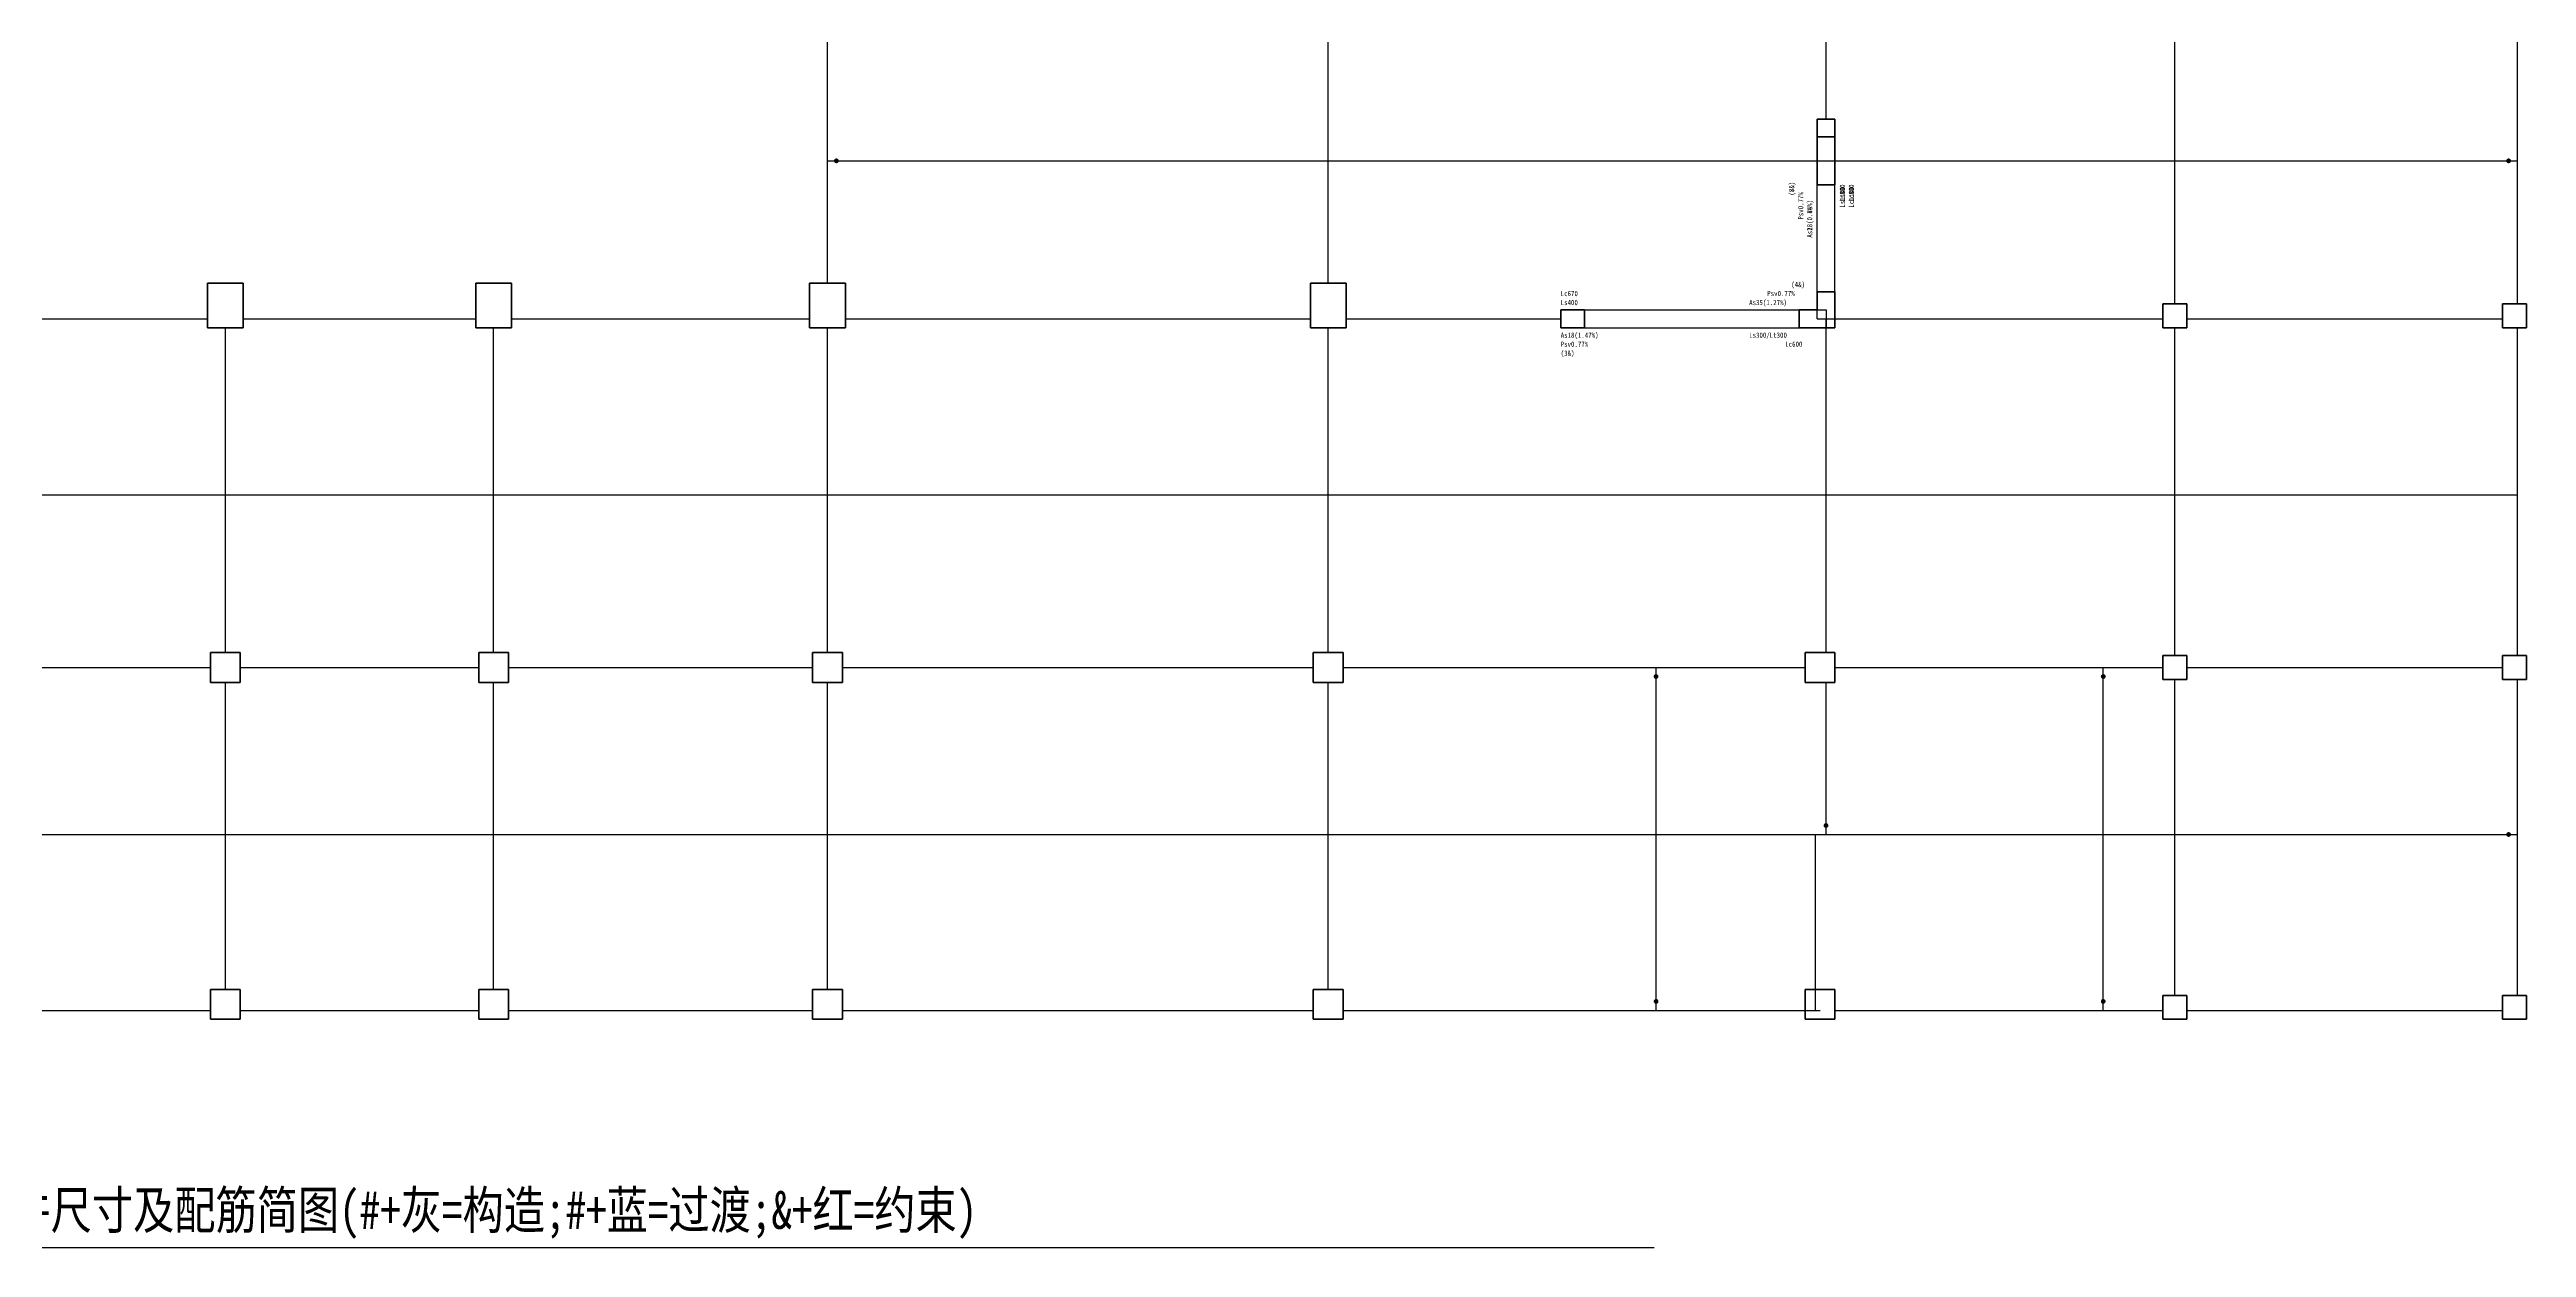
# Model space of a CAD drawing. Header units: millimetres. Extents: x -1455 to 850709, y 32926 to 221881.
# Drawn here: x 31051 to 72600, y 176073 to 196167 of the extents above; entities that cross this region are included whole.
import ezdxf
from ezdxf.enums import TextEntityAlignment as Align

# ---------------------------------------------------------------- set-up
doc = ezdxf.new("R2010")
doc.units = ezdxf.units.MM
for name, color, linetype, lineweight in [('层15100', 134, 'Continuous', 25), ('层15101', 52, 'Continuous', 25), ('层15103', 84, 'Continuous', 25), ('层15105', 6, 'Continuous', 25), ('层15200', 7, 'Continuous', 25), ('层15226', 7, 'Continuous', 25)]:
    doc.layers.add(name, color=color, linetype=linetype, lineweight=lineweight)
doc.styles.add('宋体', font='')
doc.styles.get('宋体').set_extended_font_data('宋体')

# ---------------------------------------------------------------- blocks, each defined once
blk = doc.blocks.new('2BY')
at = {"layer": '层15100'}
for p, q in [((44.1, 14.3), (44.1, 16.625)), ((52.5, 14.3), (52.5, 16.625)), ((66.7, 14.3), (66.7, 16.8)), ((72.45, 14.3), (72.449, 16.8)), ((44.1, 12.25), (44.1, 14.3)), ((52.5, 12.25), (52.5, 14.3)), ((66.7, 11.9), (66.7, 14.3)), ((72.449, 11.9), (72.45, 14.3)), ((28.7, 11.651), (33.7, 11.651)), ((34.3, 11.651), (38.2, 11.651)), ((38.8, 11.651), (43.8, 11.651)), ((44.4, 11.651), (52.2, 11.651)), ((52.8, 11.651), (56.4, 11.65)), ((60.85, 11.65), (66.5, 11.651)), ((60.85, 8.7), (60.85, 11.65)), ((66.9, 11.65), (72.2, 11.65)), ((34, 8.7), (34, 11.5)), ((38.5, 8.7), (38.5, 11.5)), ((44.1, 8.7), (44.1, 11.5)), ((52.5, 8.7), (52.5, 11.5)), ((66.7, 8.7), (66.7, 11.5)), ((72.45, 8.7), (72.449, 11.5)), ((34, 6.05), (34, 8.7)), ((38.5, 6.05), (38.5, 8.7)), ((44.1, 6.05), (44.1, 8.7)), ((52.5, 6.05), (52.5, 8.7)), ((60.85, 6.05), (60.85, 8.7)), ((66.7, 6), (66.7, 8.7)), ((72.449, 6), (72.45, 8.7)), ((28.65, 5.8), (33.75, 5.8)), ((34, 3), (34, 5.55)), ((34.25, 5.8), (38.25, 5.8)), ((38.5, 3), (38.5, 5.55)), ((38.75, 5.8), (43.85, 5.8)), ((44.1, 3), (44.1, 5.55)), ((44.35, 5.8), (52.25, 5.8)), ((52.5, 3), (52.5, 5.55)), ((52.75, 5.8), (58, 5.8)), ((58, 5.8), (60.5, 5.8)), ((61, 5.8), (65.5, 5.8)), ((65.5, 5.8), (66.5, 5.8)), ((66.7, 3), (66.7, 5.6)), ((66.9, 5.8), (72.2, 5.8)), ((72.45, 3), (72.449, 5.6)), ((34, 0.4), (34, 3)), ((38.5, 0.4), (38.5, 3)), ((44.1, 0.4), (44.1, 3)), ((52.5, 0.4), (52.5, 3)), ((66.7, 0.3), (66.7, 3)), ((72.449, 0.3), (72.45, 3)), ((28.65, 0.05), (33.75, 0.05)), ((34.25, 0.05), (38.25, 0.05)), ((38.75, 0.05), (43.85, 0.05)), ((44.35, 0.05), (52.25, 0.05)), ((52.75, 0.05), (58, 0.05)), ((58, 0.05), (60.675, 0.05)), ((61, 0.05), (65.5, 0.05)), ((65.5, 0.05), (66.5, 0.05)), ((66.9, 0.05), (72.2, 0.05))]:
    blk.add_line(p, q, dxfattribs=at)
at = {"layer": '层15100', "color": 2}
blk.add_line((60.85, 15), (60.85, 16.625), dxfattribs=at)
at = {"layer": '层15100', "color": 4}
for p, q in [((44.1, 14.3), (52.5, 14.3)), ((52.5, 14.3), (60.85, 14.3)), ((60.85, 14.3), (66.7, 14.3)), ((66.7, 14.3), (72.45, 14.3)), ((28.4, 8.7), (34, 8.7)), ((34, 8.7), (38.5, 8.7)), ((38.5, 8.7), (44.1, 8.7)), ((44.1, 8.7), (52.5, 8.7)), ((52.5, 8.7), (60.85, 8.7)), ((60.85, 8.7), (66.7, 8.7)), ((66.7, 8.7), (72.45, 8.7)), ((58, 3), (58, 5.8)), ((60.85, 3), (60.85, 5.55)), ((65.5, 3), (65.5, 5.8)), ((28.4, 3), (34, 3)), ((34, 3), (38.5, 3)), ((38.5, 3), (44.1, 3)), ((44.1, 3), (52.5, 3)), ((52.5, 3), (58, 3)), ((58, 0.05), (58, 3)), ((58, 3), (60.675, 3)), ((60.675, 0.05), (60.675, 3)), ((60.675, 3), (60.85, 3)), ((60.85, 3), (65.5, 3)), ((65.5, 0.05), (65.5, 3)), ((65.5, 3), (66.7, 3)), ((66.7, 3), (72.45, 3)), ((60.675, 0.05), (60.75, 0.05))]:
    blk.add_line(p, q, dxfattribs=at)
at = {"layer": '层15100', "color": 1, "linetype": 'Continuous', "const_width": 0.04}
for points in [[(44.27, 14.3, 1), (44.23, 14.3, 1)], [(72.32, 14.3, 1), (72.28, 14.3, 1)], [(58.02, 5.65, 1), (57.98, 5.65, 1)], [(65.52, 5.65, 1), (65.48, 5.65, 1)], [(60.87, 3.15, 1), (60.83, 3.15, 1)], [(72.32, 3, 1), (72.28, 3, 1)], [(58.02, 0.2, 1), (57.98, 0.2, 1)], [(65.52, 0.2, 1), (65.48, 0.2, 1)]]:
    blk.add_lwpolyline(points, format="xyb", close=True, dxfattribs=at)
at = {"layer": '层15103'}
for p, q in [((60.7, 14.3), (60.7, 15)), ((60.7, 15), (61, 15)), ((61, 14.3), (61, 15)), ((60.7, 11.65), (60.7, 14.3)), ((61, 11.65), (61, 14.3)), ((56.4, 11.8), (60.85, 11.8)), ((56.4, 11.8), (56.4, 11.5)), ((60.7, 11.65), (61, 11.65)), ((60.85, 11.8), (60.85, 11.5)), ((56.4, 11.5), (60.85, 11.5))]:
    blk.add_line(p, q, dxfattribs=at)
at = {"layer": '层15200'}
blk.add_line((14.53, -3.927), (57.97, -3.927), dxfattribs=at)
at = {"layer": '层15200', "style": '宋体', "width": 0.8}
blk.add_text('第 2 层边缘构件尺寸及配筋简图(#+灰=构造;#+蓝=过渡;&+红=约束)', height=0.6335, dxfattribs=at).set_placement((36.25, -3.805), align=Align.BOTTOM_CENTER)
at = {"layer": '层15226', "style": '宋体', "width": 0.8}
for s, p in [('(7&)', (60.318, 13.717)), ('(8&)', (60.318, 13.717)), ('Psv0.77%', (60.469, 13.314)), ('Psv0.77%', (60.469, 13.314)), ('As28(0.84%)', (60.62, 13.011)), ('As18(0.75%)', (60.62, 13.011))]:
    blk.add_text(s, height=0.0882, rotation=89.9998, dxfattribs=at).set_placement(p)
for s, p in [('Ls800', (61.08, 13.616)), ('Ls1100', (61.08, 13.515)), ('Lc800', (61.231, 13.616)), ('Lc1100', (61.231, 13.515))]:
    blk.add_text(s, height=0.0882, rotation=89.9998, dxfattribs=at).set_placement(p, align=Align.TOP_LEFT)
for s, p in [('Lc670', (56.4, 12.031)), ('Psv0.77%', (59.864, 12.031)), ('(4&)', (60.267, 12.182)), ('Ls400', (56.4, 11.88)), ('As35(1.27%)', (59.561, 11.88))]:
    blk.add_text(s, height=0.0882, dxfattribs=at).set_placement(p)
for s, p in [('As18(1.47%)', (56.4, 11.42)), ('Psv0.77%', (56.4, 11.269)), ('Ls300/Lt300', (59.561, 11.42)), ('Lc600', (60.166, 11.269)), ('(3&)', (56.4, 11.118))]:
    blk.add_text(s, height=0.0882, dxfattribs=at).set_placement(p, align=Align.TOP_LEFT)
at = {"layer": '层15101'}
mesh = blk.add_polyface(dxfattribs=at)
corners = [(33.7, 11.5), (34.3, 11.5), (34.3, 11.5), (33.7, 11.5), (34.3, 11.5), (34.3, 12.25), (34.3, 12.25), (34.3, 11.5), (34.3, 12.25), (33.7, 12.25), (33.7, 12.25), (34.3, 12.25), (33.7, 12.25), (33.7, 11.5), (33.7, 11.5), (33.7, 12.25)]
mesh.append_faces([[corners[k] for k in face] for face in [(0, 1, 2, 3), (4, 5, 6, 7), (8, 9, 10, 11), (12, 13, 14, 15)]])
mesh = blk.add_polyface(dxfattribs=at)
corners = [(38.2, 11.5), (38.8, 11.5), (38.8, 11.5), (38.2, 11.5), (38.8, 11.5), (38.8, 12.25), (38.8, 12.25), (38.8, 11.5), (38.8, 12.25), (38.2, 12.25), (38.2, 12.25), (38.8, 12.25), (38.2, 12.25), (38.2, 11.5), (38.2, 11.5), (38.2, 12.25)]
mesh.append_faces([[corners[k] for k in face] for face in [(0, 1, 2, 3), (4, 5, 6, 7), (8, 9, 10, 11), (12, 13, 14, 15)]])
mesh = blk.add_polyface(dxfattribs=at)
corners = [(43.8, 11.5), (44.4, 11.5), (44.4, 11.5), (43.8, 11.5), (44.4, 11.5), (44.4, 12.25), (44.4, 12.25), (44.4, 11.5), (44.4, 12.25), (43.8, 12.25), (43.8, 12.25), (44.4, 12.25), (43.8, 12.25), (43.8, 11.5), (43.8, 11.5), (43.8, 12.25)]
mesh.append_faces([[corners[k] for k in face] for face in [(0, 1, 2, 3), (4, 5, 6, 7), (8, 9, 10, 11), (12, 13, 14, 15)]])
mesh = blk.add_polyface(dxfattribs=at)
corners = [(52.2, 11.5), (52.8, 11.5), (52.8, 11.5), (52.2, 11.5), (52.8, 11.5), (52.8, 12.25), (52.8, 12.25), (52.8, 11.5), (52.8, 12.25), (52.2, 12.25), (52.2, 12.25), (52.8, 12.25), (52.2, 12.25), (52.2, 11.5), (52.2, 11.5), (52.2, 12.25)]
mesh.append_faces([[corners[k] for k in face] for face in [(0, 1, 2, 3), (4, 5, 6, 7), (8, 9, 10, 11), (12, 13, 14, 15)]])
mesh = blk.add_polyface(dxfattribs=at)
corners = [(66.5, 11.5), (66.9, 11.5), (66.9, 11.5), (66.5, 11.5), (66.9, 11.5), (66.9, 11.9), (66.9, 11.9), (66.9, 11.5), (66.9, 11.9), (66.5, 11.9), (66.5, 11.9), (66.9, 11.9), (66.5, 11.9), (66.5, 11.5), (66.5, 11.5), (66.5, 11.9)]
mesh.append_faces([[corners[k] for k in face] for face in [(0, 1, 2, 3), (4, 5, 6, 7), (8, 9, 10, 11), (12, 13, 14, 15)]])
mesh = blk.add_polyface(dxfattribs=at)
corners = [(72.2, 11.5), (72.6, 11.5), (72.6, 11.5), (72.2, 11.5), (72.6, 11.5), (72.6, 11.9), (72.6, 11.9), (72.6, 11.5), (72.6, 11.9), (72.2, 11.9), (72.2, 11.9), (72.6, 11.9), (72.2, 11.9), (72.2, 11.5), (72.2, 11.5), (72.2, 11.9)]
mesh.append_faces([[corners[k] for k in face] for face in [(0, 1, 2, 3), (4, 5, 6, 7), (8, 9, 10, 11), (12, 13, 14, 15)]])
mesh = blk.add_polyface(dxfattribs=at)
corners = [(33.75, 5.55), (34.25, 5.55), (34.25, 5.55), (33.75, 5.55), (34.25, 5.55), (34.25, 6.05), (34.25, 6.05), (34.25, 5.55), (34.25, 6.05), (33.75, 6.05), (33.75, 6.05), (34.25, 6.05), (33.75, 6.05), (33.75, 5.55), (33.75, 5.55), (33.75, 6.05)]
mesh.append_faces([[corners[k] for k in face] for face in [(0, 1, 2, 3), (4, 5, 6, 7), (8, 9, 10, 11), (12, 13, 14, 15)]])
mesh = blk.add_polyface(dxfattribs=at)
corners = [(38.25, 5.55), (38.75, 5.55), (38.75, 5.55), (38.25, 5.55), (38.75, 5.55), (38.75, 6.05), (38.75, 6.05), (38.75, 5.55), (38.75, 6.05), (38.25, 6.05), (38.25, 6.05), (38.75, 6.05), (38.25, 6.05), (38.25, 5.55), (38.25, 5.55), (38.25, 6.05)]
mesh.append_faces([[corners[k] for k in face] for face in [(0, 1, 2, 3), (4, 5, 6, 7), (8, 9, 10, 11), (12, 13, 14, 15)]])
mesh = blk.add_polyface(dxfattribs=at)
corners = [(43.85, 5.55), (44.35, 5.55), (44.35, 5.55), (43.85, 5.55), (44.35, 5.55), (44.35, 6.05), (44.35, 6.05), (44.35, 5.55), (44.35, 6.05), (43.85, 6.05), (43.85, 6.05), (44.35, 6.05), (43.85, 6.05), (43.85, 5.55), (43.85, 5.55), (43.85, 6.05)]
mesh.append_faces([[corners[k] for k in face] for face in [(0, 1, 2, 3), (4, 5, 6, 7), (8, 9, 10, 11), (12, 13, 14, 15)]])
mesh = blk.add_polyface(dxfattribs=at)
corners = [(52.25, 5.55), (52.75, 5.55), (52.75, 5.55), (52.25, 5.55), (52.75, 5.55), (52.75, 6.05), (52.75, 6.05), (52.75, 5.55), (52.75, 6.05), (52.25, 6.05), (52.25, 6.05), (52.75, 6.05), (52.25, 6.05), (52.25, 5.55), (52.25, 5.55), (52.25, 6.05)]
mesh.append_faces([[corners[k] for k in face] for face in [(0, 1, 2, 3), (4, 5, 6, 7), (8, 9, 10, 11), (12, 13, 14, 15)]])
mesh = blk.add_polyface(dxfattribs=at)
corners = [(60.5, 5.55), (61, 5.55), (61, 5.55), (60.5, 5.55), (61, 5.55), (61, 6.05), (61, 6.05), (61, 5.55), (61, 6.05), (60.5, 6.05), (60.5, 6.05), (61, 6.05), (60.5, 6.05), (60.5, 5.55), (60.5, 5.55), (60.5, 6.05)]
mesh.append_faces([[corners[k] for k in face] for face in [(0, 1, 2, 3), (4, 5, 6, 7), (8, 9, 10, 11), (12, 13, 14, 15)]])
mesh = blk.add_polyface(dxfattribs=at)
corners = [(66.5, 5.6), (66.9, 5.6), (66.9, 5.6), (66.5, 5.6), (66.9, 5.6), (66.9, 6), (66.9, 6), (66.9, 5.6), (66.9, 6), (66.5, 6), (66.5, 6), (66.9, 6), (66.5, 6), (66.5, 5.6), (66.5, 5.6), (66.5, 6)]
mesh.append_faces([[corners[k] for k in face] for face in [(0, 1, 2, 3), (4, 5, 6, 7), (8, 9, 10, 11), (12, 13, 14, 15)]])
mesh = blk.add_polyface(dxfattribs=at)
corners = [(72.2, 5.6), (72.6, 5.6), (72.6, 5.6), (72.2, 5.6), (72.6, 5.6), (72.6, 6), (72.6, 6), (72.6, 5.6), (72.6, 6), (72.2, 6), (72.2, 6), (72.6, 6), (72.2, 6), (72.2, 5.6), (72.2, 5.6), (72.2, 6)]
mesh.append_faces([[corners[k] for k in face] for face in [(0, 1, 2, 3), (4, 5, 6, 7), (8, 9, 10, 11), (12, 13, 14, 15)]])
mesh = blk.add_polyface(dxfattribs=at)
corners = [(33.75, -0.1), (34.25, -0.1), (34.25, -0.1), (33.75, -0.1), (34.25, -0.1), (34.25, 0.4), (34.25, 0.4), (34.25, -0.1), (34.25, 0.4), (33.75, 0.4), (33.75, 0.4), (34.25, 0.4), (33.75, 0.4), (33.75, -0.1), (33.75, -0.1), (33.75, 0.4)]
mesh.append_faces([[corners[k] for k in face] for face in [(0, 1, 2, 3), (4, 5, 6, 7), (8, 9, 10, 11), (12, 13, 14, 15)]])
mesh = blk.add_polyface(dxfattribs=at)
corners = [(38.25, -0.1), (38.75, -0.1), (38.75, -0.1), (38.25, -0.1), (38.75, -0.1), (38.75, 0.4), (38.75, 0.4), (38.75, -0.1), (38.75, 0.4), (38.25, 0.4), (38.25, 0.4), (38.75, 0.4), (38.25, 0.4), (38.25, -0.1), (38.25, -0.1), (38.25, 0.4)]
mesh.append_faces([[corners[k] for k in face] for face in [(0, 1, 2, 3), (4, 5, 6, 7), (8, 9, 10, 11), (12, 13, 14, 15)]])
mesh = blk.add_polyface(dxfattribs=at)
corners = [(43.85, -0.1), (44.35, -0.1), (44.35, -0.1), (43.85, -0.1), (44.35, -0.1), (44.35, 0.4), (44.35, 0.4), (44.35, -0.1), (44.35, 0.4), (43.85, 0.4), (43.85, 0.4), (44.35, 0.4), (43.85, 0.4), (43.85, -0.1), (43.85, -0.1), (43.85, 0.4)]
mesh.append_faces([[corners[k] for k in face] for face in [(0, 1, 2, 3), (4, 5, 6, 7), (8, 9, 10, 11), (12, 13, 14, 15)]])
mesh = blk.add_polyface(dxfattribs=at)
corners = [(52.25, -0.1), (52.75, -0.1), (52.75, -0.1), (52.25, -0.1), (52.75, -0.1), (52.75, 0.4), (52.75, 0.4), (52.75, -0.1), (52.75, 0.4), (52.25, 0.4), (52.25, 0.4), (52.75, 0.4), (52.25, 0.4), (52.25, -0.1), (52.25, -0.1), (52.25, 0.4)]
mesh.append_faces([[corners[k] for k in face] for face in [(0, 1, 2, 3), (4, 5, 6, 7), (8, 9, 10, 11), (12, 13, 14, 15)]])
mesh = blk.add_polyface(dxfattribs=at)
corners = [(60.5, -0.1), (61, -0.1), (61, -0.1), (60.5, -0.1), (61, -0.1), (61, 0.4), (61, 0.4), (61, -0.1), (61, 0.4), (60.5, 0.4), (60.5, 0.4), (61, 0.4), (60.5, 0.4), (60.5, -0.1), (60.5, -0.1), (60.5, 0.4)]
mesh.append_faces([[corners[k] for k in face] for face in [(0, 1, 2, 3), (4, 5, 6, 7), (8, 9, 10, 11), (12, 13, 14, 15)]])
mesh = blk.add_polyface(dxfattribs=at)
corners = [(66.5, -0.1), (66.9, -0.1), (66.9, -0.1), (66.5, -0.1), (66.9, -0.1), (66.9, 0.3), (66.9, 0.3), (66.9, -0.1), (66.9, 0.3), (66.5, 0.3), (66.5, 0.3), (66.9, 0.3), (66.5, 0.3), (66.5, -0.1), (66.5, -0.1), (66.5, 0.3)]
mesh.append_faces([[corners[k] for k in face] for face in [(0, 1, 2, 3), (4, 5, 6, 7), (8, 9, 10, 11), (12, 13, 14, 15)]])
mesh = blk.add_polyface(dxfattribs=at)
corners = [(72.2, -0.1), (72.6, -0.1), (72.6, -0.1), (72.2, -0.1), (72.6, -0.1), (72.6, 0.3), (72.6, 0.3), (72.6, -0.1), (72.6, 0.3), (72.2, 0.3), (72.2, 0.3), (72.6, 0.3), (72.2, 0.3), (72.2, -0.1), (72.2, -0.1), (72.2, 0.3)]
mesh.append_faces([[corners[k] for k in face] for face in [(0, 1, 2, 3), (4, 5, 6, 7), (8, 9, 10, 11), (12, 13, 14, 15)]])
at = {"layer": '层15105'}
mesh = blk.add_polyface(dxfattribs=at)
corners = [(60.7, 13.9), (61, 13.9), (61, 13.9), (60.7, 13.9), (61, 13.9), (61, 14.3), (61, 14.3), (61, 13.9), (61, 14.3), (61, 15), (61, 15), (61, 14.3), (61, 15), (60.7, 15), (60.7, 15), (61, 15), (60.7, 15), (60.7, 14.3), (60.7, 14.3), (60.7, 15), (60.7, 14.3), (60.7, 13.9), (60.7, 13.9), (60.7, 14.3)]
mesh.append_faces([[corners[k] for k in face] for face in [(0, 1, 2, 3), (4, 5, 6, 7), (8, 9, 10, 11), (12, 13, 14, 15), (16, 17, 18, 19), (20, 21, 22, 23)]])
mesh = blk.add_polyface(dxfattribs=at)
corners = [(60.7, 13.9), (61, 13.9), (61, 13.9), (60.7, 13.9), (61, 13.9), (61, 14.3), (61, 14.3), (61, 13.9), (61, 14.3), (61, 14.7), (61, 14.7), (61, 14.3), (61, 14.7), (60.7, 14.7), (60.7, 14.7), (61, 14.7), (60.7, 14.7), (60.7, 14.3), (60.7, 14.3), (60.7, 14.7), (60.7, 14.3), (60.7, 13.9), (60.7, 13.9), (60.7, 14.3)]
mesh.append_faces([[corners[k] for k in face] for face in [(0, 1, 2, 3), (4, 5, 6, 7), (8, 9, 10, 11), (12, 13, 14, 15), (16, 17, 18, 19), (20, 21, 22, 23)]])
mesh = blk.add_polyface(dxfattribs=at)
corners = [(60.4, 11.8), (60.4, 11.5), (60.4, 11.5), (60.4, 11.8), (60.4, 11.5), (61, 11.5), (61, 11.5), (60.4, 11.5), (61, 11.5), (61, 12.1), (61, 12.1), (61, 11.5), (61, 12.1), (60.7, 12.1), (60.7, 12.1), (61, 12.1), (60.7, 12.1), (60.7, 11.8), (60.7, 11.8), (60.7, 12.1), (60.7, 11.8), (60.4, 11.8), (60.4, 11.8), (60.7, 11.8)]
mesh.append_faces([[corners[k] for k in face] for face in [(0, 1, 2, 3), (4, 5, 6, 7), (8, 9, 10, 11), (12, 13, 14, 15), (16, 17, 18, 19), (20, 21, 22, 23)]])
mesh = blk.add_polyface(dxfattribs=at)
corners = [(56.8, 11.5), (56.8, 11.8), (56.8, 11.8), (56.8, 11.5), (56.8, 11.8), (56.4, 11.8), (56.4, 11.8), (56.8, 11.8), (56.4, 11.8), (56.4, 11.5), (56.4, 11.5), (56.4, 11.8), (56.4, 11.5), (56.8, 11.5), (56.8, 11.5), (56.4, 11.5)]
mesh.append_faces([[corners[k] for k in face] for face in [(0, 1, 2, 3), (4, 5, 6, 7), (8, 9, 10, 11), (12, 13, 14, 15)]])

msp = doc.modelspace()

# ---------------------------------------------------------------- block references
at = {"xscale": 1000, "yscale": 1000, "zscale": 1000}
msp.add_blockref('2BY', (0, 180000), dxfattribs=at)

doc.saveas('drawing.dxf')
